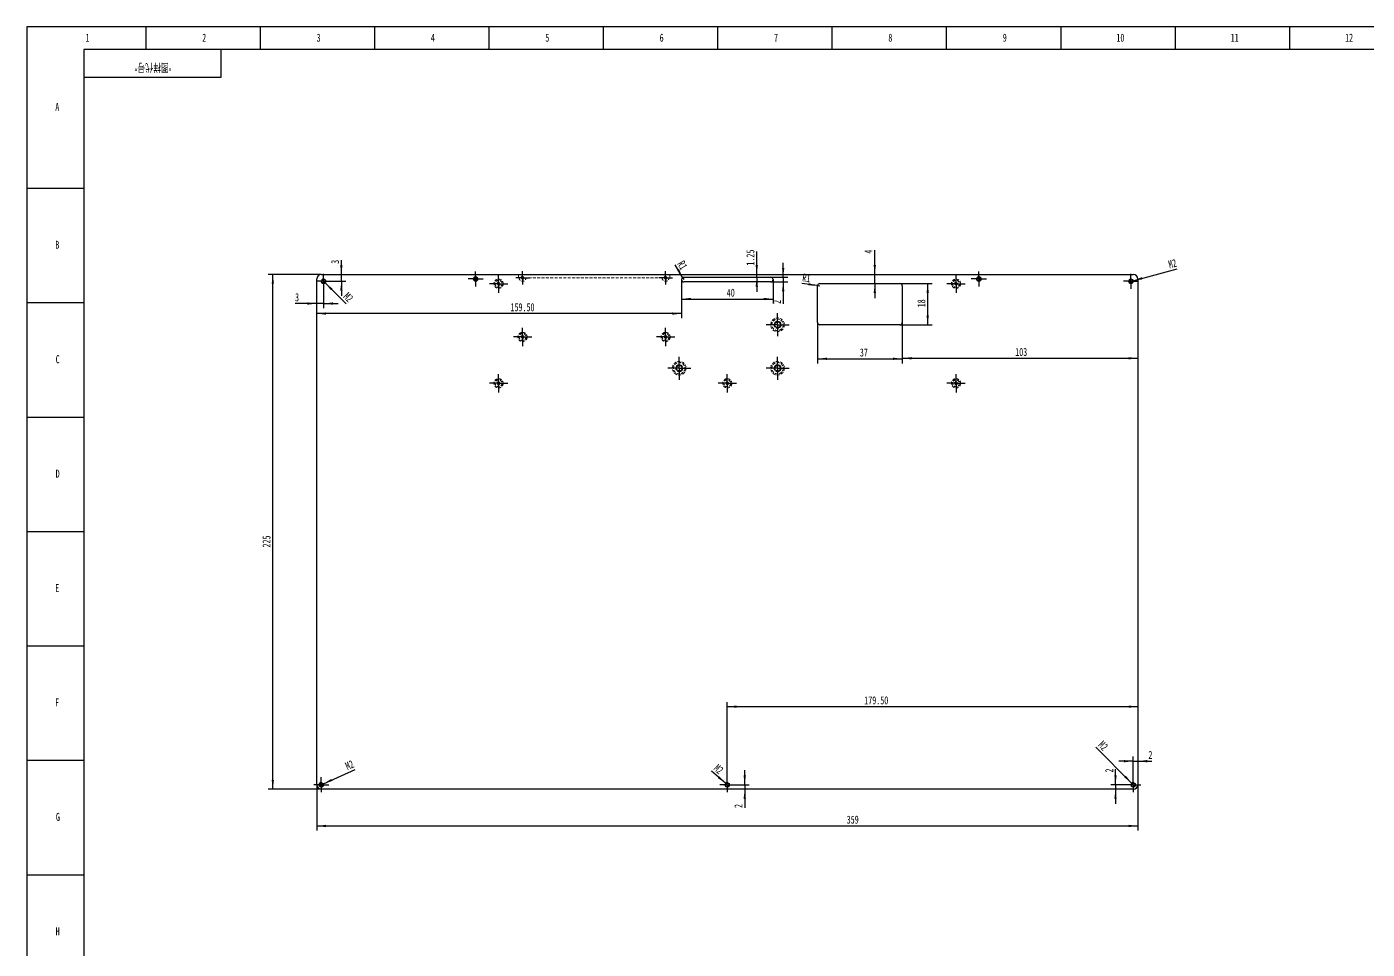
# Model space of a CAD drawing. Header units: millimetres. Extents: x 0 to 1189, y 0 to 841.
# Drawn here: x 0 to 586, y 438 to 841 of the extents above; entities that cross this region are included whole.
import ezdxf

# ---------------------------------------------------------------- set-up
doc = ezdxf.new("R2010")
doc.units = ezdxf.units.MM
doc.linetypes.add('HIDDEN', pattern=[1.905, 1.27, -0.635])
for name, color, linetype in [('10', 7, 'Continuous'), ('5', 7, 'Continuous'), ('SLD-0', 7, 'Continuous')]:
    doc.layers.add(name, color=color, linetype=linetype)
doc.styles.add('SLDTEXTSTYLE0', font='TXT', dxfattribs={"width": 0.7, "bigfont": 'bigfont'})
doc.styles.add('SLDTEXTSTYLE5', font='TXT', dxfattribs={"width": 0.7})
doc.dimstyles.new('SLDDIMSTYLE1', dxfattribs={"dimtxt": 3.5, "dimasz": 4.08, "dimexe": 0, "dimexo": 0.0625, "dimgap": 0.875, "dimtad": 2, "dimrnd": 1e-09, "dimzin": 12, "dimdsep": 46, "dimtxsty": 'SLDTEXTSTYLE5', "dimsah": 1, "dimcen": 0.09, "dimadec": 0, "dimazin": 3, "dimtfac": 1, "dimtofl": 0, "dimtmove": 0, "dimatfit": 3, "dimfxl": 0, "dimfrac": 2, "dimtolj": 1, "dimtzin": 12, "dimarcsym": 0})
doc.dimstyles.new('SLDDIMSTYLE2', dxfattribs={"dimtxt": 3.5, "dimasz": 4.08, "dimexe": 0, "dimexo": 0.0625, "dimgap": 0.875, "dimtad": 2, "dimrnd": 1e-09, "dimzin": 12, "dimdsep": 46, "dimtxsty": 'SLDTEXTSTYLE5', "dimsah": 1, "dimcen": 0.09, "dimadec": 0, "dimazin": 3, "dimtfac": 1, "dimtmove": 0, "dimatfit": 0, "dimfxl": 0, "dimfrac": 2, "dimtolj": 1, "dimtzin": 12, "dimarcsym": 0})
doc.dimstyles.new('SLDDIMSTYLE3', dxfattribs={"dimtxt": 3.5, "dimasz": 4.08, "dimexe": 0, "dimexo": 0.0625, "dimgap": 0.875, "dimtad": 2, "dimrnd": 1e-09, "dimzin": 12, "dimdsep": 46, "dimtxsty": 'SLDTEXTSTYLE5', "dimsah": 1, "dimcen": 0, "dimadec": 0, "dimazin": 3, "dimtfac": 1, "dimtofl": 0, "dimtmove": 0, "dimatfit": 3, "dimfxl": 0, "dimfrac": 2, "dimtolj": 1, "dimtzin": 12, "dimarcsym": 0})
doc.dimstyles.new('SLDDIMSTYLE4', dxfattribs={"dimtxt": 3.5, "dimasz": 4.08, "dimexe": 0, "dimexo": 0.0625, "dimgap": 0.875, "dimtad": 2, "dimrnd": 1e-09, "dimzin": 12, "dimdsep": 46, "dimtxsty": 'SLDTEXTSTYLE5', "dimblk1": 'NONE', "dimsah": 1, "dimcen": 0, "dimadec": 0, "dimazin": 3, "dimtfac": 1, "dimtmove": 0, "dimatfit": 3, "dimldrblk": 'NONE', "dimfxl": 0, "dimfrac": 2, "dimtolj": 1, "dimtzin": 12, "dimarcsym": 0})
doc.dimstyles.new('SLDDIMSTYLE5', dxfattribs={"dimtxt": 3.5, "dimasz": 4.08, "dimexe": 0, "dimexo": 0.0625, "dimgap": 0.875, "dimtad": 2, "dimrnd": 1e-09, "dimzin": 4, "dimdsep": 46, "dimtxsty": 'SLDTEXTSTYLE5', "dimsah": 1, "dimcen": 0.09, "dimadec": 0, "dimazin": 1, "dimtfac": 1, "dimtofl": 0, "dimtmove": 0, "dimatfit": 3, "dimfxl": 0, "dimfrac": 2, "dimtolj": 1, "dimtzin": 12, "dimarcsym": 0})

# ---------------------------------------------------------------- blocks, each defined once
blk = doc.blocks.new('_D_6')
at = {"layer": '10'}
for p, q in [((126.73, 509.81), (126.73, 489.81)), ((485.73, 509.81), (485.73, 489.81)), ((126.73, 491.81), (485.73, 491.81))]:
    blk.add_line(p, q, dxfattribs=at)
for points in [[(126.73, 491.81), (130.81, 491.3), (130.81, 492.32)], [(485.73, 491.81), (481.65, 492.32), (481.65, 491.3)]]:
    blk.add_solid(points, dxfattribs=at)
at = {"layer": '10', "insert": (358.45, 496.32), "char_height": 3.5, "attachment_point": 1, "style": 'SLDTEXTSTYLE5'}
blk.add_mtext('359', dxfattribs=at)
blk = doc.blocks.new('_D_7')
at = {"layer": '10'}
for p, q in [((128.73, 732.81), (105.55, 732.81)), ((107.55, 507.81), (107.55, 732.81)), ((128.73, 507.81), (105.55, 507.81))]:
    blk.add_line(p, q, dxfattribs=at)
for points in [[(107.55, 732.81), (107.04, 728.73), (108.05, 728.73)], [(107.55, 507.81), (108.05, 511.89), (107.04, 511.89)]]:
    blk.add_solid(points, dxfattribs=at)
at = {"layer": '10', "insert": (103.03, 613.46), "char_height": 3.5, "attachment_point": 1, "rotation": 90, "style": 'SLDTEXTSTYLE5'}
blk.add_mtext('225', dxfattribs=at)
blk = doc.blocks.new('_D_8')
at = {"layer": '10'}
for p, q in [((345.73, 711.81), (345.73, 693.94)), ((382.73, 711.81), (382.73, 693.94)), ((345.73, 695.94), (382.73, 695.94))]:
    blk.add_line(p, q, dxfattribs=at)
for points in [[(345.73, 695.94), (349.81, 695.43), (349.81, 696.45)], [(382.73, 695.94), (378.65, 696.45), (378.65, 695.43)]]:
    blk.add_solid(points, dxfattribs=at)
at = {"layer": '10', "insert": (364.21, 700.45), "char_height": 3.5, "attachment_point": 1, "style": 'SLDTEXTSTYLE5'}
blk.add_mtext('37', dxfattribs=at)
blk = doc.blocks.new('_D_9')
at = {"layer": '10'}
for p, q in [((381.73, 728.81), (395.85, 728.81)), ((393.85, 710.81), (393.85, 728.81)), ((381.73, 710.81), (395.85, 710.81))]:
    blk.add_line(p, q, dxfattribs=at)
for points in [[(393.85, 728.81), (393.35, 724.73), (394.36, 724.73)], [(393.85, 710.81), (394.36, 714.89), (393.35, 714.89)]]:
    blk.add_solid(points, dxfattribs=at)
at = {"layer": '10', "insert": (389.34, 718.44), "char_height": 3.5, "attachment_point": 1, "rotation": 90, "style": 'SLDTEXTSTYLE5'}
blk.add_mtext('18', dxfattribs=at)
blk = doc.blocks.new('_D_10')
at = {"layer": '10'}
for p, q in [((370.73, 732.81), (370.73, 743.4)), ((370.73, 728.81), (370.73, 732.81)), ((370.73, 728.81), (370.73, 722.46))]:
    blk.add_line(p, q, dxfattribs=at)
for points in [[(370.73, 732.81), (371.24, 736.89), (370.22, 736.89)], [(370.73, 728.81), (370.22, 724.73), (371.24, 724.73)]]:
    blk.add_solid(points, dxfattribs=at)
at = {"layer": '10', "insert": (366.22, 741.87), "char_height": 3.5, "attachment_point": 1, "rotation": 90, "style": 'SLDTEXTSTYLE5'}
blk.add_mtext('4', dxfattribs=at)
blk = doc.blocks.new('_D_11')
at = {"layer": '10'}
for p, q in [((382.73, 711.81), (382.73, 694.17)), ((382.73, 696.17), (485.73, 696.17))]:
    blk.add_line(p, q, dxfattribs=at)
for points in [[(382.73, 696.17), (386.81, 695.66), (386.81, 696.68)], [(485.73, 696.17), (481.65, 696.68), (481.65, 695.66)]]:
    blk.add_solid(points, dxfattribs=at)
at = {"layer": '10', "insert": (432.12, 700.68), "char_height": 3.5, "attachment_point": 1, "style": 'SLDTEXTSTYLE5'}
blk.add_mtext('103', dxfattribs=at)
blk = doc.blocks.new('_D_12')
at = {"layer": '10'}
for p, q in [((330.68, 731.56), (330.68, 737.91)), ((325.23, 731.56), (332.68, 731.56)), ((325.23, 729.56), (332.68, 729.56)), ((330.68, 731.56), (330.68, 729.56)), ((330.68, 729.56), (330.68, 719.95))]:
    blk.add_line(p, q, dxfattribs=at)
for points in [[(330.68, 731.56), (331.19, 735.64), (330.17, 735.64)], [(330.68, 729.56), (330.17, 725.48), (331.19, 725.48)]]:
    blk.add_solid(points, dxfattribs=at)
at = {"layer": '10', "insert": (326.17, 719.95), "char_height": 3.5, "attachment_point": 1, "rotation": 90, "style": 'SLDTEXTSTYLE5'}
blk.add_mtext('2', dxfattribs=at)
blk = doc.blocks.new('_D_13')
at = {"layer": '10'}
for p, q in [((319.12, 732.81), (319.12, 742.79)), ((319.12, 731.56), (319.12, 732.81)), ((319.12, 731.56), (319.12, 725.21))]:
    blk.add_line(p, q, dxfattribs=at)
for points in [[(319.12, 732.81), (319.62, 736.89), (318.61, 736.89)], [(319.12, 731.56), (318.61, 727.48), (319.62, 727.48)]]:
    blk.add_solid(points, dxfattribs=at)
at = {"layer": '10', "insert": (314.6, 736.65), "char_height": 3.5, "attachment_point": 1, "rotation": 90, "style": 'SLDTEXTSTYLE5'}
blk.add_mtext('1.25', dxfattribs=at)
blk = doc.blocks.new('_D_14')
at = {"layer": '10'}
for p, q in [((286.23, 730.56), (286.23, 720.06)), ((326.23, 730.56), (326.23, 720.06)), ((286.23, 722.06), (326.23, 722.06))]:
    blk.add_line(p, q, dxfattribs=at)
for points in [[(286.23, 722.06), (290.31, 721.56), (290.31, 722.57)], [(326.23, 722.06), (322.15, 722.57), (322.15, 721.56)]]:
    blk.add_solid(points, dxfattribs=at)
at = {"layer": '10', "insert": (306.01, 726.58), "char_height": 3.5, "attachment_point": 1, "style": 'SLDTEXTSTYLE5'}
blk.add_mtext('40', dxfattribs=at)
blk = doc.blocks.new('_D_15')
at = {"layer": '10'}
for q in [(283.49, 737.05), (287.23, 730.56)]:
    blk.add_line((286.73, 731.43), q, dxfattribs=at)
blk.add_solid([(286.73, 731.43), (285.13, 735.21), (284.25, 734.71)], dxfattribs=at)
at = {"layer": '10', "insert": (287.29, 739.25), "char_height": 3.5, "attachment_point": 1, "rotation": 300, "style": 'SLDTEXTSTYLE5'}
blk.add_mtext('R1', dxfattribs=at)
blk = doc.blocks.new('_D_16')
at = {"layer": '10'}
for q in [(338.76, 728.88), (346.73, 727.81)]:
    blk.add_line((345.74, 727.94), q, dxfattribs=at)
blk.add_solid([(345.74, 727.94), (341.77, 728.99), (341.63, 727.98)], dxfattribs=at)
at = {"layer": '10', "insert": (339.35, 733.25), "char_height": 3.5, "attachment_point": 1, "rotation": 352.35716, "style": 'SLDTEXTSTYLE5'}
blk.add_mtext('R1', dxfattribs=at)
blk = doc.blocks.new('_D_17')
at = {"layer": '10'}
for q in [(129.03, 730.52), (139.66, 719.89)]:
    blk.add_line((130.44, 729.1), q, dxfattribs=at)
blk.add_solid([(130.44, 729.1), (132.97, 725.86), (133.68, 726.58)], dxfattribs=at)
at = {"layer": '10', "insert": (140.59, 725.29), "char_height": 3.5, "attachment_point": 1, "rotation": 315, "style": 'SLDTEXTSTYLE5'}
blk.add_mtext('M2', dxfattribs=at)
blk = doc.blocks.new('_None')
blk = doc.blocks.new('_D_18')
at = {"layer": '10'}
for p, q in [((137.52, 732.81), (137.52, 738.97)), ((137.52, 729.81), (137.52, 732.81)), ((133.03, 729.81), (139.52, 729.81)), ((137.52, 729.81), (137.52, 723.46))]:
    blk.add_line(p, q, dxfattribs=at)
for points in [[(137.52, 732.81), (138.03, 736.89), (137.01, 736.89)], [(137.52, 729.81), (137.01, 725.73), (138.03, 725.73)]]:
    blk.add_solid(points, dxfattribs=at)
at = {"layer": '10', "insert": (133.01, 737.44), "char_height": 3.5, "attachment_point": 1, "rotation": 90, "style": 'SLDTEXTSTYLE5'}
blk.add_mtext('3', dxfattribs=at)
blk = doc.blocks.new('_D_19')
at = {"layer": '10'}
for p, q in [((129.73, 726.51), (129.73, 718.08)), ((126.73, 720.08), (117.27, 720.08)), ((129.73, 720.08), (126.73, 720.08)), ((129.73, 720.08), (136.08, 720.08))]:
    blk.add_line(p, q, dxfattribs=at)
for points in [[(126.73, 720.08), (122.65, 720.59), (122.65, 719.57)], [(129.73, 720.08), (133.81, 719.57), (133.81, 720.59)]]:
    blk.add_solid(points, dxfattribs=at)
at = {"layer": '10', "insert": (117.27, 724.59), "char_height": 3.5, "attachment_point": 1, "style": 'SLDTEXTSTYLE5'}
blk.add_mtext('3', dxfattribs=at)
blk = doc.blocks.new('_D_20')
at = {"layer": '10'}
for p, q in [((475.96, 509.81), (475.96, 516.69)), ((480.43, 509.81), (473.96, 509.81)), ((475.96, 509.81), (475.96, 507.81)), ((475.96, 507.81), (475.96, 501.46))]:
    blk.add_line(p, q, dxfattribs=at)
for points in [[(475.96, 509.81), (476.46, 513.89), (475.45, 513.89)], [(475.96, 507.81), (475.45, 503.73), (476.46, 503.73)]]:
    blk.add_solid(points, dxfattribs=at)
at = {"layer": '10', "insert": (471.45, 515.15), "char_height": 3.5, "attachment_point": 1, "rotation": 90, "style": 'SLDTEXTSTYLE5'}
blk.add_mtext('2', dxfattribs=at)
blk = doc.blocks.new('_D_21')
at = {"layer": '10'}
for p, q in [((483.73, 513.11), (483.73, 522.11)), ((483.73, 520.11), (477.38, 520.11)), ((483.73, 520.11), (485.73, 520.11)), ((485.73, 520.11), (491.88, 520.11))]:
    blk.add_line(p, q, dxfattribs=at)
for points in [[(483.73, 520.11), (479.65, 520.61), (479.65, 519.6)], [(485.73, 520.11), (489.81, 519.6), (489.81, 520.61)]]:
    blk.add_solid(points, dxfattribs=at)
at = {"layer": '10', "insert": (490.34, 524.62), "char_height": 3.5, "attachment_point": 1, "style": 'SLDTEXTSTYLE5'}
blk.add_mtext('2', dxfattribs=at)
blk = doc.blocks.new('_D_22')
at = {"layer": '10'}
for p, q in [((313.87, 509.81), (313.87, 516.16)), ((309.53, 509.81), (315.87, 509.81)), ((313.87, 509.81), (313.87, 507.81)), ((313.87, 507.81), (313.87, 499.67))]:
    blk.add_line(p, q, dxfattribs=at)
for points in [[(313.87, 509.81), (314.38, 513.89), (313.36, 513.89)], [(313.87, 507.81), (313.36, 503.73), (314.38, 503.73)]]:
    blk.add_solid(points, dxfattribs=at)
at = {"layer": '10', "insert": (309.36, 499.67), "char_height": 3.5, "attachment_point": 1, "rotation": 90, "style": 'SLDTEXTSTYLE5'}
blk.add_mtext('2', dxfattribs=at)
blk = doc.blocks.new('_D_23')
at = {"layer": '10'}
for p, q in [((306.23, 513.11), (306.23, 545.94)), ((306.23, 543.94), (485.73, 543.94))]:
    blk.add_line(p, q, dxfattribs=at)
for points in [[(306.23, 543.94), (310.31, 543.43), (310.31, 544.44)], [(485.73, 543.94), (481.65, 544.44), (481.65, 543.43)]]:
    blk.add_solid(points, dxfattribs=at)
at = {"layer": '10', "insert": (366.13, 548.45), "char_height": 3.5, "attachment_point": 1, "style": 'SLDTEXTSTYLE5'}
blk.add_mtext('179.50', dxfattribs=at)
blk = doc.blocks.new('_D_24')
at = {"layer": '10'}
for q in [(143.54, 516.53), (127.82, 509.4)]:
    blk.add_line((129.64, 510.22), q, dxfattribs=at)
blk.add_solid([(129.64, 510.22), (133.57, 511.45), (133.15, 512.37)], dxfattribs=at)
at = {"layer": '10', "insert": (138.79, 519.31), "char_height": 3.5, "attachment_point": 1, "rotation": 24.42459, "style": 'SLDTEXTSTYLE5'}
blk.add_mtext('M2', dxfattribs=at)
blk = doc.blocks.new('_D_25')
at = {"layer": '10'}
for q in [(299.37, 515.75), (306.99, 509.16)]:
    blk.add_line((305.48, 510.47), q, dxfattribs=at)
blk.add_solid([(305.48, 510.47), (302.72, 513.52), (302.06, 512.75)], dxfattribs=at)
at = {"layer": '10', "insert": (302.27, 519.1), "char_height": 3.5, "attachment_point": 1, "rotation": 319.13696, "style": 'SLDTEXTSTYLE5'}
blk.add_mtext('M2', dxfattribs=at)
blk = doc.blocks.new('_D_26')
at = {"layer": '10'}
for q in [(467.38, 526.16), (484.44, 509.1)]:
    blk.add_line((483.03, 510.52), q, dxfattribs=at)
blk.add_solid([(483.03, 510.52), (480.5, 513.76), (479.78, 513.04)], dxfattribs=at)
at = {"layer": '10', "insert": (470.57, 529.34), "char_height": 3.5, "attachment_point": 1, "rotation": 315, "style": 'SLDTEXTSTYLE5'}
blk.add_mtext('M2', dxfattribs=at)
blk = doc.blocks.new('_D_27')
at = {"layer": '10'}
for q in [(502.96, 735.23), (481.77, 729.55)]:
    blk.add_line((483.7, 730.07), q, dxfattribs=at)
blk.add_solid([(483.7, 730.07), (487.77, 730.64), (487.51, 731.62)], dxfattribs=at)
at = {"layer": '10', "insert": (498.73, 738.76), "char_height": 3.5, "attachment_point": 1, "rotation": 15, "style": 'SLDTEXTSTYLE5'}
blk.add_mtext('M2', dxfattribs=at)
blk = doc.blocks.new('_D_28')
at = {"layer": '10'}
for p, q in [((286.23, 730.56), (286.23, 713.71)), ((286.23, 715.71), (126.73, 715.71))]:
    blk.add_line(p, q, dxfattribs=at)
for points in [[(126.73, 715.71), (130.81, 715.2), (130.81, 716.21)], [(286.23, 715.71), (282.15, 716.21), (282.15, 715.2)]]:
    blk.add_solid(points, dxfattribs=at)
at = {"layer": '10', "insert": (211.47, 720.22), "char_height": 3.5, "attachment_point": 1, "style": 'SLDTEXTSTYLE5'}
blk.add_mtext('159.50', dxfattribs=at)
blk = doc.blocks.new('SW_CENTERMARKSYMBOL_0')
at = {"layer": '10', "color": 0}
for p, q in [((-2.5, 0), (-4, 0)), ((0, 0), (-2.5, 0)), ((0, 2.5), (0, 4)), ((0, 0), (0, 2.5)), ((0, 0), (0, -2.5)), ((0, 0), (2.5, 0)), ((2.5, 0), (4, 0)), ((0, -2.5), (0, -4))]:
    blk.add_line(p, q, dxfattribs=at)
blk = doc.blocks.new('SW_CENTERMARKSYMBOL_1')
at = {"layer": '10', "color": 0}
for p, q in [((-2.5, 0), (-4, 0)), ((0, 0), (-2.5, 0)), ((0, 2.5), (0, 4)), ((0, 0), (0, 2.5)), ((0, 0), (0, -2.5)), ((0, 0), (2.5, 0)), ((2.5, 0), (4, 0)), ((0, -2.5), (0, -4))]:
    blk.add_line(p, q, dxfattribs=at)
blk = doc.blocks.new('SW_CENTERMARKSYMBOL_2')
at = {"layer": '10', "color": 0}
for p, q in [((-2.5, 0), (-2.975, 0)), ((0, 0), (-2.5, 0)), ((0, 2.5), (0, 2.975)), ((0, 0), (0, 2.5)), ((0, 0), (0, -2.5)), ((0, 0), (2.5, 0)), ((2.5, 0), (2.975, 0)), ((0, -2.5), (0, -2.975))]:
    blk.add_line(p, q, dxfattribs=at)
blk = doc.blocks.new('SW_CENTERMARKSYMBOL_3')
at = {"layer": '10', "color": 0}
for p, q in [((-2.5, 0), (-2.975, 0)), ((0, 0), (-2.5, 0)), ((0, 2.5), (0, 2.975)), ((0, 0), (0, 2.5)), ((0, 0), (0, -2.5)), ((0, 0), (2.5, 0)), ((2.5, 0), (2.975, 0)), ((0, -2.5), (0, -2.975))]:
    blk.add_line(p, q, dxfattribs=at)
blk = doc.blocks.new('SW_CENTERMARKSYMBOL_4')
at = {"layer": '10', "color": 0}
for p, q in [((-2.5, 0), (-4, 0)), ((0, 0), (-2.5, 0)), ((0, 2.5), (0, 4)), ((0, 0), (0, 2.5)), ((0, 0), (0, -2.5)), ((0, 0), (2.5, 0)), ((2.5, 0), (4, 0)), ((0, -2.5), (0, -4))]:
    blk.add_line(p, q, dxfattribs=at)
blk = doc.blocks.new('SW_CENTERMARKSYMBOL_5')
at = {"layer": '10', "color": 0}
for p, q in [((-2.5, 0), (-4, 0)), ((0, 0), (-2.5, 0)), ((0, 2.5), (0, 4)), ((0, 0), (0, 2.5)), ((0, 0), (0, -2.5)), ((0, 0), (2.5, 0)), ((2.5, 0), (4, 0)), ((0, -2.5), (0, -4))]:
    blk.add_line(p, q, dxfattribs=at)
blk = doc.blocks.new('SW_CENTERMARKSYMBOL_6')
at = {"layer": '10', "color": 0}
for p, q in [((-2.5, 0), (-4, 0)), ((0, 0), (-2.5, 0)), ((0, 2.5), (0, 4)), ((0, 0), (0, 2.5)), ((0, 0), (0, -2.5)), ((0, 0), (2.5, 0)), ((2.5, 0), (4, 0)), ((0, -2.5), (0, -4))]:
    blk.add_line(p, q, dxfattribs=at)
blk = doc.blocks.new('SW_CENTERMARKSYMBOL_7')
at = {"layer": '10', "color": 0}
for p, q in [((-2.5, 0), (-4, 0)), ((0, 0), (-2.5, 0)), ((0, 2.5), (0, 4)), ((0, 0), (0, 2.5)), ((0, 0), (0, -2.5)), ((0, 0), (2.5, 0)), ((2.5, 0), (4, 0)), ((0, -2.5), (0, -4))]:
    blk.add_line(p, q, dxfattribs=at)
blk = doc.blocks.new('SW_CENTERMARKSYMBOL_8')
at = {"layer": '10', "color": 0}
for p, q in [((-2.5, 0), (-4, 0)), ((0, 0), (-2.5, 0)), ((0, 2.5), (0, 4)), ((0, 0), (0, 2.5)), ((0, 0), (0, -2.5)), ((0, 0), (2.5, 0)), ((2.5, 0), (4, 0)), ((0, -2.5), (0, -4))]:
    blk.add_line(p, q, dxfattribs=at)
blk = doc.blocks.new('SW_CENTERMARKSYMBOL_9')
at = {"layer": '10', "color": 0}
for p, q in [((-2.5, 0), (-5, 0)), ((0, 0), (-2.5, 0)), ((0, 2.5), (0, 5)), ((0, 0), (0, 2.5)), ((0, 0), (0, -2.5)), ((0, 0), (2.5, 0)), ((2.5, 0), (5, 0)), ((0, -2.5), (0, -5))]:
    blk.add_line(p, q, dxfattribs=at)
blk = doc.blocks.new('SW_CENTERMARKSYMBOL_10')
at = {"layer": '10', "color": 0}
for p, q in [((-2.5, 0), (-5, 0)), ((0, 0), (-2.5, 0)), ((0, 2.5), (0, 5)), ((0, 0), (0, 2.5)), ((0, 0), (0, -2.5)), ((0, 0), (2.5, 0)), ((2.5, 0), (5, 0)), ((0, -2.5), (0, -5))]:
    blk.add_line(p, q, dxfattribs=at)
blk = doc.blocks.new('SW_CENTERMARKSYMBOL_11')
at = {"layer": '10', "color": 0}
for p, q in [((-2.5, 0), (-5, 0)), ((0, 0), (-2.5, 0)), ((0, 2.5), (0, 5)), ((0, 0), (0, 2.5)), ((0, 0), (0, -2.5)), ((0, 0), (2.5, 0)), ((2.5, 0), (5, 0)), ((0, -2.5), (0, -5))]:
    blk.add_line(p, q, dxfattribs=at)
blk = doc.blocks.new('SW_CENTERMARKSYMBOL_12')
at = {"layer": '10', "color": 0}
for p, q in [((-2.5, 0), (-3.3, 0)), ((0, 0), (-2.5, 0)), ((0, 2.5), (0, 3.3)), ((0, 0), (0, 2.5)), ((0, 0), (0, -2.5)), ((0, 0), (2.5, 0)), ((2.5, 0), (3.3, 0)), ((0, -2.5), (0, -3.3))]:
    blk.add_line(p, q, dxfattribs=at)
blk = doc.blocks.new('SW_CENTERMARKSYMBOL_13')
at = {"layer": '10', "color": 0}
for p, q in [((-2.5, 0), (-3.3, 0)), ((0, 0), (-2.5, 0)), ((0, 2.5), (0, 3.3)), ((0, 0), (0, 2.5)), ((0, 0), (0, -2.5)), ((0, 0), (2.5, 0)), ((2.5, 0), (3.3, 0)), ((0, -2.5), (0, -3.3))]:
    blk.add_line(p, q, dxfattribs=at)
blk = doc.blocks.new('SW_CENTERMARKSYMBOL_14')
at = {"layer": '10', "color": 0}
for p, q in [((-2.5, 0), (-3.3, 0)), ((0, 0), (-2.5, 0)), ((0, 2.5), (0, 3.3)), ((0, 0), (0, 2.5)), ((0, 0), (0, -2.5)), ((0, 0), (2.5, 0)), ((2.5, 0), (3.3, 0)), ((0, -2.5), (0, -3.3))]:
    blk.add_line(p, q, dxfattribs=at)
blk = doc.blocks.new('SW_CENTERMARKSYMBOL_15')
at = {"layer": '10', "color": 0}
for p, q in [((-2.5, 0), (-3.3, 0)), ((0, 0), (-2.5, 0)), ((0, 2.5), (0, 3.3)), ((0, 0), (0, 2.5)), ((0, 0), (0, -2.5)), ((0, 0), (2.5, 0)), ((2.5, 0), (3.3, 0)), ((0, -2.5), (0, -3.3))]:
    blk.add_line(p, q, dxfattribs=at)
blk = doc.blocks.new('SW_CENTERMARKSYMBOL_16')
at = {"layer": '10', "color": 0}
for p, q in [((-2.5, 0), (-3.3, 0)), ((0, 0), (-2.5, 0)), ((0, 2.5), (0, 3.3)), ((0, 0), (0, 2.5)), ((0, 0), (0, -2.5)), ((0, 0), (2.5, 0)), ((2.5, 0), (3.3, 0)), ((0, -2.5), (0, -3.3))]:
    blk.add_line(p, q, dxfattribs=at)
blk = doc.blocks.new('SW_CENTERMARKSYMBOL_17')
at = {"layer": '10', "color": 0}
for p, q in [((-2.5, 0), (-3.3, 0)), ((0, 0), (-2.5, 0)), ((0, 2.5), (0, 3.3)), ((0, 0), (0, 2.5)), ((0, 0), (0, -2.5)), ((0, 0), (2.5, 0)), ((2.5, 0), (3.3, 0)), ((0, -2.5), (0, -3.3))]:
    blk.add_line(p, q, dxfattribs=at)
blk = doc.blocks.new('SW_CENTERMARKSYMBOL_18')
at = {"layer": '10', "color": 0}
for p, q in [((-2.5, 0), (-3.3, 0)), ((0, 0), (-2.5, 0)), ((0, 2.5), (0, 3.3)), ((0, 0), (0, 2.5)), ((0, 0), (0, -2.5)), ((0, 0), (2.5, 0)), ((2.5, 0), (3.3, 0)), ((0, -2.5), (0, -3.3))]:
    blk.add_line(p, q, dxfattribs=at)

msp = doc.modelspace()

# ---------------------------------------------------------------- linework, layer by layer
at = {"color": 7, "linetype": 'Continuous', "lineweight": 25}
for p, q in [((128.733, 732.811), (483.733, 732.811)), ((126.733, 509.811), (126.733, 730.811)), ((287.233, 731.561), (325.233, 731.561)), ((325.233, 729.561), (287.233, 729.561)), ((345.733, 711.811), (345.733, 727.811)), ((346.733, 728.811), (381.733, 728.811)), ((382.733, 727.811), (382.733, 711.811)), ((485.733, 730.811), (485.733, 509.811)), ((381.733, 710.811), (346.733, 710.811)), ((483.733, 507.811), (128.733, 507.811))]:
    msp.add_line(p, q, dxfattribs=at)
at = {"color": 7, "linetype": 'HIDDEN', "lineweight": 18}
for p, q in [((214.933, 731.311), (214.933, 732.811)), ((281.133, 732.811), (281.133, 731.311)), ((215.233, 731.311), (214.933, 731.311)), ((277.768, 731.311), (218.233, 731.311)), ((281.133, 731.311), (280.768, 731.311))]:
    msp.add_line(p, q, dxfattribs=at)
for centre, radius in [((129.733, 729.811), 1.025), ((196.233, 730.811), 1.025), ((206.233, 728.729), 2), ((206.233, 728.729), 1.5), ((206.233, 728.729), 0.625), ((216.733, 731.311), 0.625), ((279.268, 731.311), 0.625), ((406.233, 728.729), 2), ((406.233, 728.729), 1.5), ((406.233, 728.729), 0.625), ((416.233, 730.811), 1.025), ((482.733, 729.811), 1.025), ((328.233, 710.811), 3), ((328.233, 710.811), 2.5), ((328.233, 710.811), 1.525), ((216.733, 705.481), 2), ((216.733, 705.481), 1.5), ((216.733, 705.481), 0.625), ((279.268, 705.481), 2), ((279.268, 705.481), 1.5), ((279.268, 705.481), 0.625), ((285.233, 691.811), 3), ((285.233, 691.811), 2.5), ((285.233, 691.811), 1.525), ((328.233, 691.811), 3), ((328.233, 691.811), 2.5), ((328.233, 691.811), 1.525), ((206.233, 685.229), 2), ((206.233, 685.229), 1.5), ((206.233, 685.229), 0.625), ((306.233, 685.229), 2), ((306.233, 685.229), 1.5), ((306.233, 685.229), 0.625), ((406.233, 685.229), 2), ((406.233, 685.229), 1.5), ((406.233, 685.229), 0.625), ((128.733, 509.811), 1.025), ((306.233, 509.811), 1.025), ((483.733, 509.811), 1.025)]:
    msp.add_circle(centre, radius, dxfattribs=at)
at = {"color": 7, "linetype": 'Continuous', "lineweight": 25}
for centre, radius in [((129.733, 729.811), 0.8), ((196.233, 730.811), 0.8), ((206.233, 728.729), 0.475), ((216.733, 731.311), 0.475), ((279.268, 731.311), 0.475), ((406.233, 728.729), 0.475), ((416.233, 730.811), 0.8), ((482.733, 729.811), 0.8), ((328.233, 710.811), 1.25), ((216.733, 705.481), 0.475), ((279.268, 705.481), 0.475), ((285.233, 691.811), 1.25), ((328.233, 691.811), 1.25), ((206.233, 685.229), 0.475), ((306.233, 685.229), 0.475), ((406.233, 685.229), 0.475), ((128.733, 509.811), 0.8), ((306.233, 509.811), 0.8), ((483.733, 509.811), 0.8)]:
    msp.add_circle(centre, radius, dxfattribs=at)
for centre, radius, start, end in [((128.733, 730.811), 2, 90, 180), ((483.733, 730.811), 2, 0, 90), ((287.233, 730.561), 1, 90, 180), ((287.233, 730.561), 1, 180, 270), ((325.233, 730.561), 1, 0, 90), ((325.233, 730.561), 1, 270, 0), ((346.733, 727.811), 1, 90, 180), ((381.733, 727.811), 1, 0, 90), ((346.733, 711.811), 1, 180, 270), ((381.733, 711.811), 1, 270, 0), ((128.733, 509.811), 2, 180, 270), ((483.733, 509.811), 2, 270, 0)]:
    msp.add_arc(centre, radius, start, end, dxfattribs=at)
at = {"color": 7, "linetype": 'Continuous', "lineweight": 18}
for centre, radius in [((129.733, 729.811), 1), ((196.233, 730.811), 1), ((206.233, 728.729), 0.6), ((216.733, 731.311), 0.6), ((279.268, 731.311), 0.6), ((406.233, 728.729), 0.6), ((416.233, 730.811), 1), ((482.733, 729.811), 1), ((328.233, 710.811), 1.5), ((216.733, 705.481), 0.6), ((279.268, 705.481), 0.6), ((285.233, 691.811), 1.5), ((328.233, 691.811), 1.5), ((206.233, 685.229), 0.6), ((306.233, 685.229), 0.6), ((406.233, 685.229), 0.6), ((128.733, 509.811), 1), ((306.233, 509.811), 1), ((483.733, 509.811), 1)]:
    msp.add_arc(centre, radius, 255, 195, dxfattribs=at)
at = {"color": 7, "linetype": 'HIDDEN', "lineweight": 18}
for centre in [(216.733, 731.311), (279.268, 731.311)]:
    msp.add_arc(centre, 1.5, 180, 0, dxfattribs=at)
at = {"layer": '5', "color": 7}
for p, q in [((1189, 841), (0, 841)), ((0, 841), (0, 0))]:
    msp.add_line(p, q, dxfattribs=at)
at = {"layer": '5'}
for p, q in [((52, 841), (52, 831.05)), ((102, 841), (102, 831.05)), ((152, 841), (152, 831.05)), ((202, 841), (202, 831.05)), ((252, 841), (252, 831.05)), ((302, 841), (302, 831.05)), ((352, 841), (352, 831.05)), ((402, 841), (402, 831.05)), ((452, 841), (452, 831.05)), ((502, 841), (502, 831.05)), ((552, 841), (552, 831.05)), ((0, 770.5), (25, 770.5)), ((0, 720.5), (25, 720.5)), ((0, 670.5), (25, 670.5)), ((0, 620.5), (25, 620.5)), ((0, 570.5), (25, 570.5)), ((0, 520.5), (25, 520.5)), ((0, 470.5), (25, 470.5))]:
    msp.add_line(p, q, dxfattribs=at)
at = {"layer": '5', "color": 7, "lineweight": 25}
for p, q in [((1179, 831.05), (25, 831.05)), ((25, 831.05), (25, 10)), ((85, 819), (85, 831)), ((25, 819), (85, 819))]:
    msp.add_line(p, q, dxfattribs=at)

# ---------------------------------------------------------------- block references
at = {"layer": '10'}
for name, p in [('SW_CENTERMARKSYMBOL_18', (129.733, 729.811)), ('SW_CENTERMARKSYMBOL_14', (196.233, 730.811)), ('SW_CENTERMARKSYMBOL_5', (206.233, 728.729)), ('SW_CENTERMARKSYMBOL_3', (216.733, 731.311)), ('SW_CENTERMARKSYMBOL_2', (279.268, 731.311)), ('SW_CENTERMARKSYMBOL_8', (406.233, 728.729)), ('SW_CENTERMARKSYMBOL_13', (416.233, 730.811)), ('SW_CENTERMARKSYMBOL_16', (482.733, 729.811)), ('SW_CENTERMARKSYMBOL_11', (328.233, 710.811)), ('SW_CENTERMARKSYMBOL_1', (216.733, 705.481)), ('SW_CENTERMARKSYMBOL_0', (279.268, 705.481)), ('SW_CENTERMARKSYMBOL_9', (285.233, 691.811)), ('SW_CENTERMARKSYMBOL_10', (328.233, 691.811)), ('SW_CENTERMARKSYMBOL_4', (206.233, 685.229)), ('SW_CENTERMARKSYMBOL_6', (306.233, 685.229)), ('SW_CENTERMARKSYMBOL_7', (406.233, 685.229)), ('SW_CENTERMARKSYMBOL_17', (128.733, 509.811)), ('SW_CENTERMARKSYMBOL_12', (306.233, 509.811)), ('SW_CENTERMARKSYMBOL_15', (483.733, 509.811))]:
    msp.add_blockref(name, p, dxfattribs=at)

# ---------------------------------------------------------------- texts
at = {"layer": '10', "char_height": 3.5, "attachment_point": 2, "style": 'SLDTEXTSTYLE5'}
for s, insert in [('1', (26.544, 838.005)), ('2', (77.544, 838.005)), ('3', (127.544, 838.005)), ('4', (177.544, 838.005)), ('5', (227.544, 838.005)), ('6', (277.547, 838.005)), ('7', (327.547, 838.005)), ('8', (377.547, 838.005)), ('9', (427.547, 838.005)), ('10', (478.089, 838.005)), ('11', (528.089, 838.005)), ('12', (578.089, 838.005)), ('A', (13.32, 807.755)), ('B', (13.32, 747.505)), ('C', (13.482, 697.505)), ('D', (13.484, 647.505)), ('E', (13.318, 597.505)), ('F', (13.279, 547.505)), ('G', (13.594, 497.505)), ('H', (13.484, 447.505))]:
    msp.add_mtext(s, dxfattribs=dict(at, insert=insert))
at = {"layer": 'SLD-0', "insert": (55.211, 821.738), "char_height": 3.5, "attachment_point": 2, "rotation": 180, "style": 'SLDTEXTSTYLE0'}
msp.add_mtext('\\M+18167图样\\M+191E3\\M+18D86\\M+18168', dxfattribs=at)

# ---------------------------------------------------------------- dimensions: what is measured, and where the dimension line sits
at = {"layer": '10'}
for base, p1, p2, dimstyle, picture, middle in [((319.116, 732.811), (325.233, 731.561), (483.733, 732.811), 'SLDDIMSTYLE2', '_D_13', (319.116, 739.722)), ((370.733, 732.811), (381.733, 728.811), (483.733, 732.811), 'SLDDIMSTYLE2', '_D_10', (370.733, 742.637)), ((137.521, 732.811), (133.033, 729.811), (128.733, 732.811), 'SLDDIMSTYLE2', '_D_18', (137.521, 738.204)), ((107.546, 732.811), (128.733, 507.811), (128.733, 732.811), 'SLDDIMSTYLE1', '_D_7', (107.546, 615.76)), ((330.681, 729.561), (325.233, 731.561), (325.233, 729.561), 'SLDDIMSTYLE2', '_D_12', (330.681, 720.722)), ((393.854, 728.811), (381.733, 710.811), (381.733, 728.811), 'SLDDIMSTYLE2', '_D_9', (393.854, 719.969)), ((313.868, 507.811), (309.533, 509.811), (483.733, 507.811), 'SLDDIMSTYLE2', '_D_22', (313.868, 500.439)), ((475.957, 507.811), (480.433, 509.811), (483.733, 507.811), 'SLDDIMSTYLE2', '_D_20', (475.957, 515.919))]:
    dim = msp.add_linear_dim(base=base, p1=p1, p2=p2, angle=90, dimstyle=dimstyle, dxfattribs=at)
    dim.commit()
    dim.dimension.update_dxf_attribs({"geometry": picture, "text_midpoint": middle, "dimtype": 160})
for center, mpoint, picture, middle in [((287.233, 730.561), (286.733, 731.427), '_D_15', (284.083, 736.016)), ((346.733, 727.811), (345.742, 727.944), '_D_16', (339.966, 728.719))]:
    dim = msp.add_radius_dim(center=center, mpoint=mpoint, dimstyle='SLDDIMSTYLE3', dxfattribs=at)
    dim.commit()
    dim.dimension.update_dxf_attribs({"geometry": picture, "text_midpoint": middle, "dimtype": 164})
for p1, p2, picture, middle in [((481.767, 729.553), (483.699, 730.07), '_D_27', (501.545, 734.852)), ((129.026, 730.518), (130.44, 729.104), '_D_17', (138.667, 720.878)), ((484.44, 509.104), (483.026, 510.518), '_D_26', (468.428, 525.116)), ((127.822, 509.398), (129.643, 510.225), '_D_24', (142.236, 515.943)), ((306.989, 509.157), (305.477, 510.466), '_D_25', (300.351, 514.9))]:
    dim = msp.add_diameter_dim_2p(p1=p1, p2=p2, text='M2', dimstyle='SLDDIMSTYLE4', override={"dimpost": '<>'}, dxfattribs=at)
    dim.commit()
    dim.dimension.update_dxf_attribs({"geometry": picture, "text_midpoint": middle, "dimtype": 163})
for base, p1, p2, dimstyle, picture, middle in [((126.733, 720.077), (129.733, 726.511), (126.733, 730.811), 'SLDDIMSTYLE2', '_D_19', (118.04, 720.077)), ((126.733, 715.705), (286.233, 730.561), (126.733, 730.811), 'SLDDIMSTYLE5', '_D_28', (216.073, 715.705)), ((326.233, 722.065), (286.233, 730.561), (326.233, 730.561), 'SLDDIMSTYLE1', '_D_14', (307.551, 722.065)), ((485.733, 696.168), (382.733, 711.811), (485.733, 730.811), 'SLDDIMSTYLE1', '_D_11', (434.428, 696.168)), ((382.733, 695.942), (345.733, 711.811), (382.733, 711.811), 'SLDDIMSTYLE1', '_D_8', (365.746, 695.942)), ((485.733, 543.935), (306.233, 513.111), (485.733, 509.811), 'SLDDIMSTYLE5', '_D_23', (370.733, 543.935)), ((485.733, 520.107), (483.733, 513.111), (485.733, 509.811), 'SLDDIMSTYLE2', '_D_21', (491.108, 520.107)), ((485.733, 491.811), (126.733, 509.811), (485.733, 509.811), 'SLDDIMSTYLE1', '_D_6', (360.752, 491.811))]:
    dim = msp.add_linear_dim(base=base, p1=p1, p2=p2, dimstyle=dimstyle, dxfattribs=at)
    dim.commit()
    dim.dimension.update_dxf_attribs({"geometry": picture, "text_midpoint": middle, "dimtype": 160})

doc.saveas('drawing.dxf')
